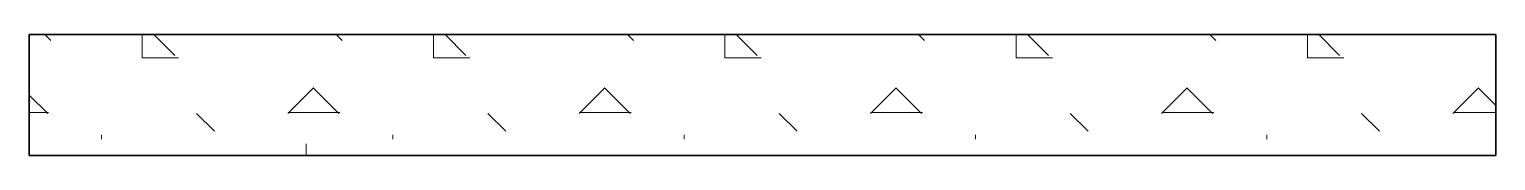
# Model space of a CAD drawing. Header units: metres. Extents: x 0.7 to 15.3, y 0.4 to 3.7.
# Drawn here: x 0.737 to 3.037, y 3.503 to 3.693 of the extents above; entities outside this region: 3.
import ezdxf

# ---------------------------------------------------------------- set-up
doc = ezdxf.new("R2010")
doc.units = ezdxf.units.M
for name, color, linetype, lineweight in [('Основа _2_', 7, 'Continuous', 50), ('Текстовые примечания', 7, 'Continuous', 9), ('Штриховка в сечении', 7, 'Continuous', 50)]:
    doc.layers.add(name, color=color, linetype=linetype, lineweight=lineweight)
doc.styles.add('GOST Common', font='GOST_Common.ttf', dxfattribs={"width": 0.9, "height": 0.25})

msp = doc.modelspace()

# ---------------------------------------------------------------- hatches: boundary and pattern name
at = {"layer": 'Штриховка в сечении', "lineweight": 9}
h = msp.add_hatch(dxfattribs=at)
h.set_pattern_fill('FP_1', color=256, style=0, pattern_type=2)
h.set_pattern_definition([(0, (0, 0), (0.457, 0.457), [0.057, -0.4]), (90, (0, 0), (-0.457, 0.457), [0.057, -0.4]), (135, (0.057, 0), (-0.45679, 1e-16), [0.081, -0.566]), (0, (0.057, 0.257), (0.457, 0.457), [0.057, -0.4]), (45, (0.086, 0.229), (0, 0.45679), [0.04, -0.606]), (135, (0.086, 0.229), (-0.45679, 1e-16), [0.04, -0.606]), (0, (0.229, 0.371), (0.457, 0.457), [0.081, -0.376]), (45, (0.229, 0.371), (0, 0.45679), [0.057, -0.589]), (135, (0.309, 0.371), (-0.45679, 1e-16), [0.057, -0.589]), (90, (0.314, 0.114), (-0.457, 0.457), [0.057, -0.4]), (45, (0.314, 0.114), (0, 0.45679), [0.04, -0.606]), (135, (0.343, 0.143), (-0.45679, 1e-16), [0.04, -0.606]), (0, (0.057, 0.114), (0.457, 0.457), [0.029, -0.383]), (0, (0.4, 0.229), (0.457, 0.457), [0.029, -0.383]), (90, (0.257, 0.286), (-0.457, 0.457), [0.029, -0.383]), (135, (0.314, 0.029), (-0.45679, 1e-16), [0.04, -0.606]), (135, (0.114, 0.343), (-0.45679, 1e-16), [0.04, -0.606]), (45, (0.214, 0.15), (0, 0.45679), [0.04, -0.606]), (90, (0.157, 0.057), (-0.457, 0.457), [0.007, -0.45]), (90, (0.179, 0.25), (-0.457, 0.457), [0.007, -0.45]), (90, (0.393, 0.329), (-0.457, 0.457), [0.007, -0.45]), (90, (0.4, 0.086), (-0.457, 0.457), [0.007, -0.45])])
h.paths.add_polyline_path([(3.0373, 3.503), (3.0373, 3.693), (0.7373, 3.693), (0.7373, 3.503)])

# ---------------------------------------------------------------- linework, layer by layer
at = {"layer": 'Основа _2_', "lineweight": 30}
for p, q in [((3.0373, 3.693), (0.7373, 3.693)), ((0.7373, 3.693), (0.7373, 3.503)), ((3.0373, 3.503), (3.0373, 3.693)), ((0.7373, 3.503), (3.0373, 3.503))]:
    msp.add_line(p, q, dxfattribs=at)

# ---------------------------------------------------------------- texts
at = {"layer": 'Текстовые примечания', "color": 1, "lineweight": 15, "true_color": 0xff0000, "char_height": 0.25, "width": 0.093797, "attachment_point": 1, "style": 'GOST Common'}
for insert in [(12.9634, 0.357), (14.7136, 0.357), (15.2732, 0.357)]:
    msp.add_mtext('\\fGOST Common|b0|i0|c204|p34|;\\W.9; ', dxfattribs=dict(at, insert=insert))

doc.saveas('drawing.dxf')
